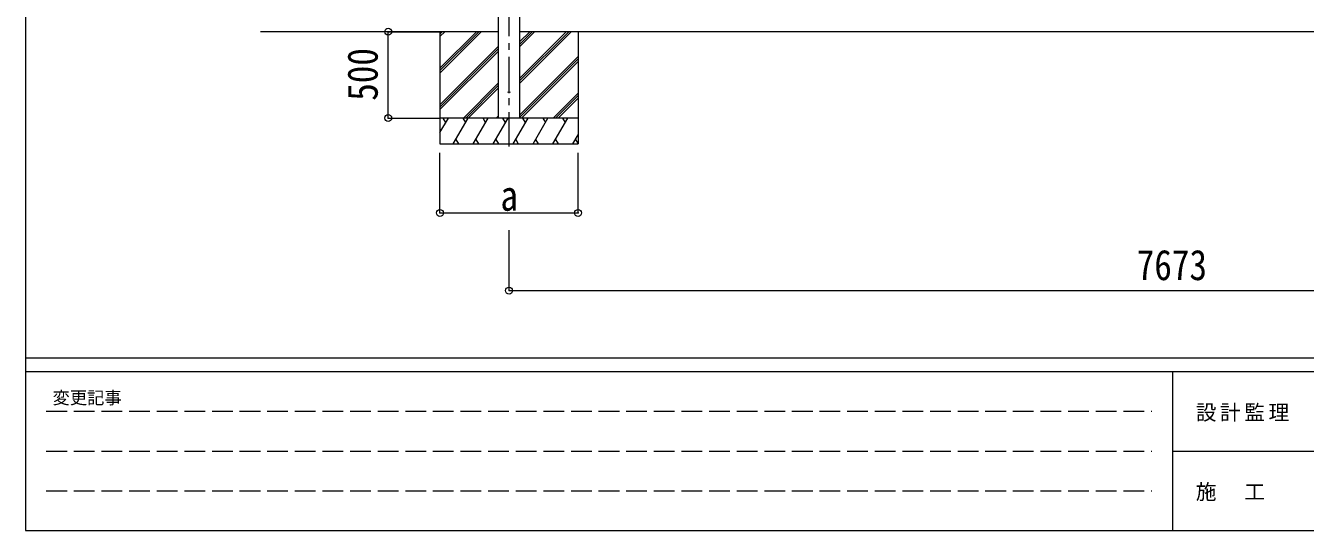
# Model space of a CAD drawing. Units: millimetres at full size, sheet at 1:40. Extents: x -11243 to 77708, y -7760 to 25636.
# Drawn here: x -11243 to -3828, y -7760 to -4835 of the extents above; entities that cross this region are included whole.
import ezdxf
from ezdxf.enums import TextEntityAlignment as Align

# ---------------------------------------------------------------- set-up
doc = ezdxf.new("R2010")
doc.units = ezdxf.units.MM
doc.header["$LTSCALE"] = 40
doc.header["$PDMODE"] = 32
doc.header["$PDSIZE"] = 40
doc.linetypes.add('CHAIN1', pattern=[8, 5, -1, 1, -1])
doc.linetypes.add('DASHED3', pattern=[4, 3, -1])
for name, color, linetype, lineweight in [('0-0_0', 7, 'Continuous', 9), ('0-1_本体', 5, 'CHAIN1', 9), ('0-3_ELV2', 4, 'Continuous', 9), ('0-6_OTH_LINE', 6, 'Continuous', 9), ('F-0_240', 7, 'Continuous', 9)]:
    doc.layers.add(name, color=color, linetype=linetype, lineweight=lineweight)
doc.styles.add('ＭＳ ゴシック', font='')
doc.styles.get('ＭＳ ゴシック').set_extended_font_data('MS Gothic')

msp = doc.modelspace()

# ---------------------------------------------------------------- linework, layer by layer
at = {"layer": '0-0_0'}
for p, q in [((-8504.5, -4870.41), (-9882.37, -4870.41)), ((-8842, -4870.41), (-8842, -5520.41)), ((-8842, -5081.63), (-8630.77, -4870.41)), ((-8842, -5095.78), (-8616.63, -4870.41)), ((-8842, -5109.92), (-8602.49, -4870.41)), ((-8842, -4897.79), (-8814.62, -4870.41)), ((-8842, -4883.65), (-8828.76, -4870.41)), ((-831.5, -4870.41), (-8379.5, -4870.41)), ((-8379.5, -5167.92), (-8081.99, -4870.41)), ((-8379.5, -5139.63), (-8110.27, -4870.41)), ((-8379.5, -5153.78), (-8096.13, -4870.41)), ((-8379.5, -4955.79), (-8294.12, -4870.41)), ((-8379.5, -4941.65), (-8308.26, -4870.41)), ((-8379.5, -4927.5), (-8322.4, -4870.41)), ((-8042, -4870.41), (-8042, -5520.41)), ((-8842, -5293.77), (-8504.5, -4956.27)), ((-8842, -5307.91), (-8504.5, -4970.41)), ((-8842, -5322.05), (-8504.5, -4984.55)), ((-8379.5, -5351.77), (-8042, -5014.27)), ((-8379.5, -5365.91), (-8042, -5028.41)), ((-8369.86, -5370.41), (-8042, -5042.55)), ((-8706.51, -5370.41), (-8504.5, -5168.4)), ((-8692.37, -5370.41), (-8504.5, -5182.54)), ((-8678.22, -5370.41), (-8504.5, -5196.68)), ((-8186.01, -5370.41), (-8042, -5226.4)), ((-8171.87, -5370.41), (-8042, -5240.54)), ((-8157.72, -5370.41), (-8042, -5254.68)), ((-8042, -5370.41), (-8842, -5370.41)), ((-8842, -5454.24), (-8793.6, -5370.41)), ((-8808.6, -5396.39), (-8823.6, -5370.41)), ((-8764.73, -5520.41), (-8678.13, -5370.41)), ((-8693.13, -5396.39), (-8708.13, -5370.41)), ((-8649.26, -5520.41), (-8562.66, -5370.41)), ((-8577.66, -5396.39), (-8592.66, -5370.41)), ((-8533.79, -5520.41), (-8447.19, -5370.41)), ((-8516.09, -5370.41), (-8504.5, -5358.81)), ((-8462.19, -5396.39), (-8477.19, -5370.41)), ((-8418.32, -5520.41), (-8331.72, -5370.41)), ((-8346.72, -5396.39), (-8361.72, -5370.41)), ((-8302.85, -5520.41), (-8216.25, -5370.41)), ((-8246.25, -5370.41), (-8231.25, -5396.39)), ((-8187.38, -5520.41), (-8100.78, -5370.41)), ((-8115.78, -5396.39), (-8130.78, -5370.41)), ((-8071.91, -5520.41), (-8042, -5468.6)), ((-8842, -5520.41), (-8042, -5520.41)), ((-8749.74, -5494.43), (-8734.74, -5520.41)), ((-8634.26, -5494.43), (-8619.26, -5520.41)), ((-8518.79, -5494.43), (-8503.8, -5520.41)), ((-8403.32, -5494.43), (-8388.33, -5520.41)), ((-8287.85, -5494.43), (-8272.86, -5520.41)), ((-8172.38, -5494.43), (-8157.39, -5520.41)), ((-8056.91, -5494.43), (-8042, -5520.26))]:
    msp.add_line(p, q, dxfattribs=at)
at = {"layer": '0-1_本体'}
msp.add_line((-8442, -5535.93), (-8442, -2401.37), dxfattribs=at)
at = {"layer": '0-3_ELV2'}
for p, q in [((-8504.5, -2370.41), (-8504.5, -5370.41)), ((-8379.5, -5370.41), (-8379.5, -2370.41))]:
    msp.add_line(p, q, dxfattribs=at)
msp.add_circle((-8442, -5220.41), 4.5, dxfattribs=at)
at = {"layer": '0-6_OTH_LINE'}
for p, q in [((-9142, -4870.41), (-8843, -4870.41)), ((-9142, -5370.41), (-9142, -4870.41)), ((-9142, -5370.41), (-8843, -5370.41)), ((-8842, -5920.41), (-8842, -5571.41)), ((-8042, -5920.41), (-8042, -5571.41)), ((-8842, -5920.41), (-8042, -5920.41)), ((-8442, -6370.41), (-8442, -6020.41)), ((-8442, -6370.41), (-769, -6370.41))]:
    msp.add_line(p, q, dxfattribs=at)
for p in [(-9142, -4870.41), (-9142, -5370.41), (-8842, -5920.41), (-8042, -5920.41), (-8442, -6370.41)]:
    msp.add_point(p, dxfattribs=at)
at = {"layer": 'F-0_240', "color": 5}
for p, q in [((-11242.74, 7760), (-11242.74, -7760)), ((-11242.74, -6760), (10677.26, -6760)), ((-11242.74, -6840), (7121.58, -6840)), ((-4598.42, -6840), (-4598.42, -7760)), ((-4598.42, -7300), (3601.58, -7300)), ((-11242.74, -7760), (10677.26, -7760))]:
    msp.add_line(p, q, dxfattribs=at)
at = {"layer": 'F-0_240', "color": 4, "linetype": 'DASHED3'}
for p, q in [((-11122.75, -7070), (-4718.42, -7070)), ((-11122.75, -7300), (-4718.42, -7300)), ((-11122.75, -7530), (-4718.42, -7530))]:
    msp.add_line(p, q, dxfattribs=at)

# ---------------------------------------------------------------- texts
at = {"layer": '0-6_OTH_LINE', "color": 7, "style": 'ＭＳ ゴシック', "width": 0.85}
msp.add_text('500', height=176, rotation=90, dxfattribs=at).set_placement((-9150, -5270.41), align=Align.BOTTOM_LEFT)
for s, p in [('a', (-8492, -5960.41)), ('7673', (-4805.5, -6362.41))]:
    msp.add_text(s, height=176, dxfattribs=at).set_placement(p, align=Align.BOTTOM_LEFT)
at = {"layer": 'F-0_240', "style": 'ＭＳ ゴシック'}
msp.add_text('変更記事', height=73.31, dxfattribs=at).set_placement((-11086.44, -7050), align=Align.BOTTOM_LEFT)
at = {"layer": 'F-0_240', "char_height": 87.98, "attachment_point": 7, "style": 'ＭＳ ゴシック'}
for s, insert in [('\\T1.17;設計監理', (-4463.32, -7130)), ('\\T1.17;施\u3000工', (-4463.32, -7590))]:
    msp.add_mtext(s, dxfattribs=dict(at, insert=insert))

doc.saveas('drawing.dxf')
